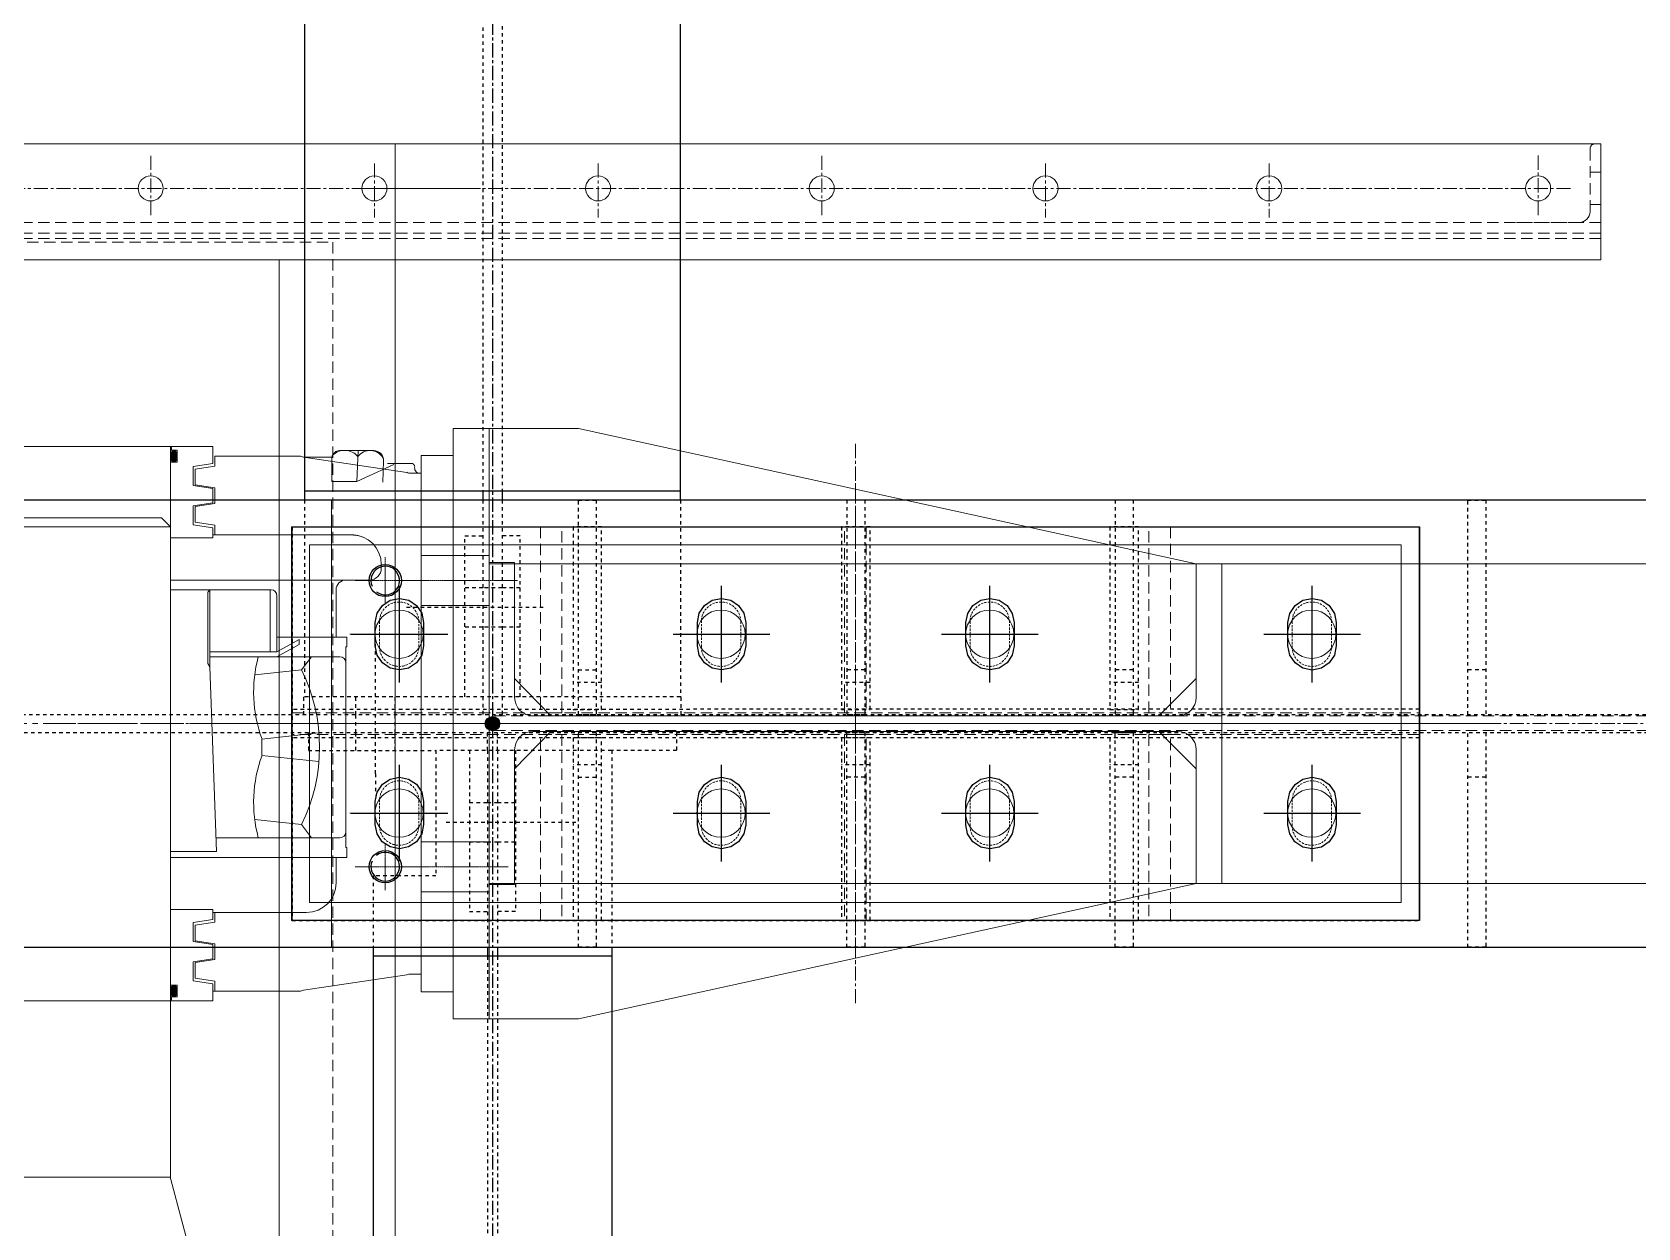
# Model space of a CAD drawing. Header units: millimetres. Extents: x -1319 to 21258, y 10038 to 27532.
# Drawn here: x 8770 to 9667, y 18400 to 19069 of the extents above; entities that cross this region are included whole.
import ezdxf

# ---------------------------------------------------------------- set-up
doc = ezdxf.new("R2010")
doc.units = ezdxf.units.MM
for name, pattern in [('CENTER', [12.7, 7.9375, -1.5875, 1.5875, -1.5875]), ('CENTER2', [1.125, 0.75, -0.125, 0.125, -0.125]), ('DXK_LINE_DOT2', [3.9198, 1.9599, -1.9599]), ('HIDDEN', [9.525, 6.35, -3.175])]:
    doc.linetypes.add(name, pattern=pattern)
for name, color, linetype in [('1', 7, 'Continuous'), ('2', 7, 'Continuous'), ('4', 7, 'Continuous')]:
    doc.layers.add(name, color=color, linetype=linetype)
for name, color, linetype, lineweight in [('All Bought', 110, 'Continuous', 9), ('CEN', 1, 'CENTER', 9), ('CENETR LINE', 1, 'CENTER2', 9), ('HIDDDEN', 3, 'HIDDEN', 9), ('HIDDEN', 3, 'HIDDEN', 9), ('MAIN OBJECT', 2, 'Continuous', 18), ('OBJECT', 2, 'Continuous', 18), ('plumer block', 3, 'Continuous', 5), ('STR25', 30, 'Continuous', 5), ('STRUC-25HD', 3, 'HIDDEN', 5)]:
    doc.layers.add(name, color=color, linetype=linetype, lineweight=lineweight)

# ---------------------------------------------------------------- blocks, each defined once
blk = doc.blocks.new('A$Cfeb8c868')
at = {"layer": '4', "linetype": 'Continuous'}
blk.add_hatch(color=4, dxfattribs=at).paths.add_polyline_path([(3300, -4804, -1), (3300, -4796, -1)])
blk.add_hatch(color=4, dxfattribs=at).paths.add_polyline_path([(3300, -4804, -1), (3300, -4796, -1)])
at = {"layer": '1', "color": 4, "linetype": 'DXK_LINE_DOT2'}
for p, q in [((3305.4, -110), (3305.4, -4670)), ((3294.6, -592.85), (3294.6, -4670)), ((3845, -4675), (2855, -4675)), ((3195, -4675), (3195, -4785)), ((3294.6, -4675), (3294.6, -4785)), ((3305.4, -4675), (3305.4, -4785)), ((3348, -4794.99), (3348, -4674.99)), ((3348, -4674.99), (3358, -4674.99)), ((3358, -4674.99), (3358, -4794.99)), ((3405, -4675), (3405, -4785)), ((3498, -4674.99), (3498, -4794.99)), ((3508, -4674.99), (3508, -4794.99)), ((3648, -4674.99), (3648, -4794.99)), ((3658, -4674.99), (3658, -4794.99)), ((3845, -4795), (3845, -4675)), ((3845, -4675), (3855, -4675)), ((4845, -4675), (3855, -4675)), ((3855, -4675), (3855, -4795)), ((3188, -4690), (3188, -4910)), ((3188, -4690), (3818, -4690)), ((3345, -4690), (3345, -4792)), ((3361, -4690), (3345, -4690)), ((3361, -4792), (3361, -4690)), ((3495, -4690), (3495, -4792)), ((3511, -4690), (3495, -4690)), ((3511, -4792), (3511, -4690)), ((3645, -4690), (3645, -4792)), ((3661, -4690), (3645, -4690)), ((3661, -4792), (3661, -4690)), ((3818, -4690), (3818, -4910)), ((3284.6, -4785), (3284.6, -4695)), ((3284.6, -4695), (3294.6, -4695)), ((3315.4, -4695), (3305.4, -4695)), ((3315.4, -4785), (3315.4, -4695)), ((3294.6, -4724), (3284.6, -4724)), ((3305.4, -4724), (3294.6, -4724)), ((3315.4, -4724), (3305.4, -4724)), ((3328.4, -4735), (3250.4, -4735)), ((3294.6, -4746), (3284.6, -4746)), ((3305.4, -4746), (3294.6, -4746)), ((3315.4, -4746), (3305.4, -4746)), ((3234.6, -4828), (3234.6, -4750)), ((3348, -4769.99), (3358, -4769.99)), ((3508, -4769.99), (3498, -4769.99)), ((3658, -4769.99), (3648, -4769.99)), ((3855, -4770), (3845, -4770)), ((3361, -4777), (3345, -4777)), ((3511, -4777), (3495, -4777)), ((3661, -4777), (3645, -4777)), ((3194.6, -4795), (3194.6, -4785)), ((3194.6, -4785), (3195, -4785)), ((3405, -4785), (3195, -4785)), ((3223.6, -4795), (3223.6, -4785)), ((3245.6, -4795), (3245.6, -4785)), ((3294.6, -4785), (3294.6, -4795)), ((3305.4, -4785), (3305.4, -4795)), ((3405.4, -4785), (3405, -4785)), ((3405.4, -4795), (3405.4, -4785)), ((8370, -4795), (-125, -4795)), ((3818, -4791.99), (3188, -4792)), ((3188, -4808), (3188, -4792)), ((3223.6, -4805), (3223.6, -4795)), ((3245.6, -4805), (3245.6, -4795)), ((3345, -4792), (3361, -4792)), ((3358, -4794.99), (3348, -4794.99)), ((3495, -4792), (3511, -4792)), ((3508, -4794.99), (3498, -4794.99)), ((3645, -4792), (3661, -4792)), ((3658, -4794.99), (3648, -4794.99)), ((3818, -4807.99), (3818, -4791.99)), ((-125, -4805), (8370, -4805)), ((3818, -4807.99), (3188, -4808)), ((3197.15, -4805), (3197.15, -4815)), ((3223.6, -4815), (3223.6, -4805)), ((3245.6, -4815), (3245.6, -4805)), ((3297.15, -4815), (3297.15, -4805)), ((3302.85, -4815), (3302.85, -4805)), ((3361, -4808), (3345, -4808)), ((3345, -4808), (3345, -4910)), ((3348, -4924.99), (3348, -4804.99)), ((3348, -4804.99), (3358, -4804.99)), ((3358, -4804.99), (3358, -4924.99)), ((3361, -4910), (3361, -4808)), ((3402.85, -4805), (3402.85, -4815)), ((3511, -4808), (3495, -4808)), ((3495, -4808), (3495, -4910)), ((3498, -4924.99), (3498, -4804.99)), ((3498, -4804.99), (3508, -4804.99)), ((3508, -4804.99), (3508, -4924.99)), ((3511, -4910), (3511, -4808)), ((3661, -4808), (3645, -4808)), ((3645, -4808), (3645, -4910.01)), ((3648, -4924.99), (3648, -4804.99)), ((3648, -4804.99), (3658, -4804.99)), ((3658, -4804.99), (3658, -4924.99)), ((3661, -4910.01), (3661, -4808)), ((3845, -4925), (3845, -4805)), ((3855, -4805), (3855, -4925)), ((3197.15, -4815), (3268.4, -4815)), ((3366.6, -4815), (3268.4, -4815)), ((3268.4, -4815), (3268.4, -4885)), ((3287.15, -4815), (3287.15, -4905)), ((3297.15, -4815), (3297.15, -4925)), ((3302.85, -4815), (3302.85, -4925)), ((3312.85, -4815), (3312.85, -4905)), ((3366.6, -4815), (3366.6, -4925)), ((3402.85, -4815), (3366.6, -4815)), ((3361, -4823), (3345, -4823)), ((3511, -4823), (3495, -4823)), ((3661, -4823), (3645, -4823)), ((3234.6, -4828), (3234.6, -4840)), ((3348, -4829.99), (3358, -4829.99)), ((3508, -4829.99), (3498, -4829.99)), ((3658, -4829.99), (3648, -4829.99)), ((3855, -4830), (3845, -4830)), ((3287.15, -4844), (3297.15, -4844)), ((3297.15, -4844), (3302.85, -4844)), ((3302.85, -4844), (3312.85, -4844)), ((3274.15, -4855), (3347.15, -4855)), ((3287.15, -4866), (3297.15, -4866)), ((3297.15, -4866), (3302.85, -4866)), ((3302.85, -4866), (3312.85, -4866)), ((3268.4, -4885), (3233.4, -4885)), ((3233.4, -4885), (3233.4, -7680.5)), ((3287.15, -4905), (3297.15, -4905)), ((3312.85, -4905), (3302.85, -4905)), ((3188, -4910), (3818, -4910)), ((3345, -4910), (3361, -4910)), ((3495, -4910), (3511, -4910)), ((3645, -4910.01), (3661, -4910.01)), ((2855, -4925), (3845, -4925)), ((3358, -4924.99), (3348, -4924.99)), ((3508, -4924.99), (3498, -4924.99)), ((3658, -4924.99), (3648, -4924.99)), ((3855, -4925), (3845, -4925)), ((3855, -4925), (4845, -4925)), ((3297.15, -4930), (3297.15, -7680.5)), ((3302.85, -4930), (3302.85, -7680.5))]:
    blk.add_line(p, q, dxfattribs=at)
at = {"layer": '2', "color": 4, "linetype": 'Continuous'}
for p, q in [((3195, -110), (3195, -4675)), ((3405, -4675), (3405, -110)), ((3405, -4670), (3195, -4670)), ((3294.6, -4670), (3294.6, -4675)), ((3305.4, -4670), (3305.4, -4675)), ((8370, -4675), (-125, -4675)), ((3508, -4674.99), (3498, -4674.99)), ((3658, -4674.99), (3648, -4674.99)), ((3188, -4910), (3188, -4690)), ((3188, -4690), (3818, -4690)), ((3818, -4690), (3818, -4910)), ((3248, -4776.97), (3248, -4722.97)), ((3428, -4776.98), (3428, -4722.98)), ((3578, -4776.99), (3578, -4722.99)), ((3758, -4777.01), (3758, -4723.01)), ((3235.53, -4738.3), (3238.45, -4733.92)), ((3238.45, -4733.92), (3242.83, -4731)), ((3242.83, -4731), (3248, -4729.97)), ((3248, -4729.97), (3248, -4729.97)), ((3248, -4729.97), (3253.17, -4731)), ((3253.17, -4731), (3257.55, -4733.92)), ((3257.55, -4733.92), (3260.47, -4738.3)), ((3415.53, -4738.32), (3418.45, -4733.94)), ((3418.45, -4733.94), (3422.83, -4731.01)), ((3422.83, -4731.01), (3428, -4729.98)), ((3428, -4729.98), (3428, -4729.98)), ((3428, -4729.98), (3433.17, -4731.01)), ((3433.17, -4731.01), (3437.55, -4733.94)), ((3437.55, -4733.94), (3440.47, -4738.32)), ((3565.53, -4738.33), (3568.45, -4733.95)), ((3568.45, -4733.95), (3572.83, -4731.02)), ((3572.83, -4731.02), (3578, -4729.99)), ((3578, -4729.99), (3578, -4729.99)), ((3578, -4729.99), (3583.17, -4731.02)), ((3583.17, -4731.02), (3587.55, -4733.95)), ((3587.55, -4733.95), (3590.47, -4738.33)), ((3745.53, -4738.34), (3748.45, -4733.96)), ((3748.45, -4733.96), (3752.83, -4731.03)), ((3752.83, -4731.03), (3758, -4730.01)), ((3758, -4730.01), (3758, -4730.01)), ((3758, -4730.01), (3763.17, -4731.03)), ((3763.17, -4731.03), (3767.55, -4733.96)), ((3767.55, -4733.96), (3770.47, -4738.34)), ((3234.5, -4743.47), (3235.53, -4738.3)), ((3234.5, -4756.47), (3234.5, -4743.47)), ((3260.47, -4738.3), (3261.5, -4743.47)), ((3261.5, -4743.47), (3261.5, -4756.47)), ((3414.5, -4743.48), (3415.53, -4738.32)), ((3414.5, -4756.48), (3414.5, -4743.48)), ((3440.47, -4738.32), (3441.5, -4743.48)), ((3441.5, -4743.48), (3441.5, -4756.48)), ((3564.5, -4743.49), (3565.53, -4738.33)), ((3564.5, -4756.49), (3564.5, -4743.49)), ((3590.47, -4738.33), (3591.5, -4743.49)), ((3591.5, -4743.49), (3591.5, -4756.49)), ((3744.5, -4743.5), (3745.53, -4738.34)), ((3744.5, -4756.5), (3744.5, -4743.5)), ((3770.47, -4738.34), (3771.5, -4743.51)), ((3771.5, -4743.51), (3771.5, -4756.51)), ((3221, -4749.97), (3275, -4749.97)), ((3401, -4749.98), (3455, -4749.98)), ((3551, -4749.99), (3605, -4750)), ((3731, -4750), (3785, -4750.01)), ((3235.53, -4761.64), (3234.5, -4756.47)), ((3238.45, -4766.02), (3235.53, -4761.64)), ((3260.47, -4761.64), (3257.54, -4766.02)), ((3261.5, -4756.47), (3260.47, -4761.64)), ((3415.53, -4761.65), (3414.5, -4756.48)), ((3418.45, -4766.03), (3415.53, -4761.65)), ((3440.47, -4761.65), (3437.54, -4766.03)), ((3441.5, -4756.48), (3440.47, -4761.65)), ((3565.53, -4761.66), (3564.5, -4756.49)), ((3568.45, -4766.04), (3565.53, -4761.66)), ((3590.47, -4761.66), (3587.54, -4766.04)), ((3591.5, -4756.49), (3590.47, -4761.66)), ((3745.53, -4761.67), (3744.5, -4756.5)), ((3748.45, -4766.05), (3745.53, -4761.67)), ((3770.47, -4761.67), (3767.54, -4766.05)), ((3771.5, -4756.51), (3770.47, -4761.67)), ((3242.83, -4768.94), (3238.45, -4766.02)), ((3248, -4769.97), (3242.83, -4768.94)), ((3253.16, -4768.94), (3248, -4769.97)), ((3248, -4769.97), (3248, -4769.97)), ((3257.54, -4766.02), (3253.16, -4768.94)), ((3422.83, -4768.95), (3418.45, -4766.03)), ((3428, -4769.98), (3422.83, -4768.95)), ((3433.16, -4768.96), (3428, -4769.98)), ((3428, -4769.98), (3428, -4769.98)), ((3437.54, -4766.03), (3433.16, -4768.96)), ((3572.83, -4768.97), (3568.45, -4766.04)), ((3578, -4769.99), (3572.83, -4768.97)), ((3583.16, -4768.97), (3578, -4769.99)), ((3578, -4769.99), (3578, -4769.99)), ((3587.54, -4766.04), (3583.16, -4768.97)), ((3752.83, -4768.98), (3748.45, -4766.05)), ((3758, -4770.01), (3752.83, -4768.98)), ((3763.16, -4768.98), (3758, -4770.01)), ((3758, -4770.01), (3758, -4770.01)), ((3767.54, -4766.05), (3763.16, -4768.98)), ((3247.99, -4876.97), (3247.99, -4822.97)), ((3427.99, -4876.98), (3427.99, -4822.98)), ((3577.99, -4876.99), (3577.99, -4822.99)), ((3757.99, -4877.01), (3757.99, -4823.01)), ((3235.52, -4838.3), (3238.45, -4833.92)), ((3238.45, -4833.92), (3242.83, -4831)), ((3242.83, -4831), (3247.99, -4829.97)), ((3247.99, -4829.97), (3247.99, -4829.97)), ((3247.99, -4829.97), (3253.16, -4831)), ((3253.16, -4831), (3257.54, -4833.92)), ((3257.54, -4833.92), (3260.47, -4838.3)), ((3415.52, -4838.32), (3418.45, -4833.94)), ((3418.45, -4833.94), (3422.83, -4831.01)), ((3422.83, -4831.01), (3427.99, -4829.98)), ((3427.99, -4829.98), (3427.99, -4829.98)), ((3427.99, -4829.98), (3433.16, -4831.01)), ((3433.16, -4831.01), (3437.54, -4833.94)), ((3437.54, -4833.94), (3440.47, -4838.32)), ((3565.52, -4838.33), (3568.45, -4833.95)), ((3568.45, -4833.95), (3572.83, -4831.02)), ((3572.83, -4831.02), (3577.99, -4829.99)), ((3577.99, -4829.99), (3577.99, -4829.99)), ((3577.99, -4829.99), (3583.16, -4831.02)), ((3583.16, -4831.02), (3587.54, -4833.95)), ((3587.54, -4833.95), (3590.47, -4838.33)), ((3745.52, -4838.34), (3748.45, -4833.96)), ((3748.45, -4833.96), (3752.83, -4831.03)), ((3752.83, -4831.03), (3757.99, -4830.01)), ((3757.99, -4830.01), (3757.99, -4830.01)), ((3757.99, -4830.01), (3763.16, -4831.03)), ((3763.16, -4831.03), (3767.54, -4833.96)), ((3767.54, -4833.96), (3770.47, -4838.34)), ((3234.49, -4843.47), (3235.52, -4838.3)), ((3234.49, -4856.47), (3234.49, -4843.47)), ((3260.47, -4838.3), (3261.49, -4843.47)), ((3261.49, -4843.47), (3261.49, -4856.47)), ((3414.49, -4843.48), (3415.52, -4838.32)), ((3414.49, -4856.48), (3414.49, -4843.48)), ((3440.47, -4838.32), (3441.49, -4843.48)), ((3441.49, -4843.48), (3441.49, -4856.48)), ((3564.49, -4843.49), (3565.52, -4838.33)), ((3564.49, -4856.49), (3564.49, -4843.49)), ((3590.47, -4838.33), (3591.49, -4843.49)), ((3591.49, -4843.49), (3591.49, -4856.49)), ((3744.49, -4843.5), (3745.52, -4838.34)), ((3744.49, -4856.5), (3744.49, -4843.5)), ((3770.47, -4838.34), (3771.49, -4843.51)), ((3771.49, -4843.51), (3771.49, -4856.51)), ((3220.99, -4849.97), (3274.99, -4849.97)), ((3400.99, -4849.98), (3454.99, -4849.98)), ((3550.99, -4849.99), (3604.99, -4850)), ((3730.99, -4850), (3784.99, -4850.01)), ((3235.52, -4861.64), (3234.49, -4856.47)), ((3238.44, -4866.02), (3235.52, -4861.64)), ((3260.46, -4861.64), (3257.54, -4866.02)), ((3261.49, -4856.47), (3260.46, -4861.64)), ((3415.52, -4861.65), (3414.49, -4856.48)), ((3418.44, -4866.03), (3415.52, -4861.65)), ((3440.46, -4861.65), (3437.54, -4866.03)), ((3441.49, -4856.48), (3440.46, -4861.65)), ((3565.52, -4861.66), (3564.49, -4856.49)), ((3568.44, -4866.04), (3565.52, -4861.66)), ((3590.46, -4861.66), (3587.54, -4866.04)), ((3591.49, -4856.49), (3590.46, -4861.66)), ((3745.52, -4861.67), (3744.49, -4856.5)), ((3748.44, -4866.05), (3745.52, -4861.67)), ((3770.46, -4861.67), (3767.54, -4866.05)), ((3771.49, -4856.51), (3770.46, -4861.67)), ((3242.82, -4868.94), (3238.44, -4866.02)), ((3247.99, -4869.97), (3242.82, -4868.94)), ((3253.16, -4868.94), (3247.99, -4869.97)), ((3247.99, -4869.97), (3247.99, -4869.97)), ((3257.54, -4866.02), (3253.16, -4868.94)), ((3422.82, -4868.95), (3418.44, -4866.03)), ((3427.99, -4869.98), (3422.82, -4868.95)), ((3433.16, -4868.96), (3427.99, -4869.98)), ((3427.99, -4869.98), (3427.99, -4869.98)), ((3437.54, -4866.03), (3433.16, -4868.96)), ((3572.82, -4868.97), (3568.44, -4866.04)), ((3577.99, -4869.99), (3572.82, -4868.97)), ((3583.16, -4868.97), (3577.99, -4869.99)), ((3577.99, -4869.99), (3577.99, -4869.99)), ((3587.54, -4866.04), (3583.16, -4868.97)), ((3752.82, -4868.98), (3748.44, -4866.05)), ((3757.99, -4870.01), (3752.82, -4868.98)), ((3763.16, -4868.98), (3757.99, -4870.01)), ((3757.99, -4870.01), (3757.99, -4870.01)), ((3767.54, -4866.05), (3763.16, -4868.98)), ((3818, -4910), (3188, -4910)), ((-125, -4925), (5993, -4925)), ((3233.4, -4925), (3233.4, -7685.5)), ((3297.15, -4925), (3297.15, -4930)), ((3302.85, -4925), (3302.85, -4930)), ((3366.6, -4925), (3366.6, -7685.5)), ((3366.6, -4930), (3233.4, -4930))]:
    blk.add_line(p, q, dxfattribs=at)
at = {"layer": '4', "color": 4, "linetype": 'CENTER'}
for p, q in [((3300, 0), (3300, -4800)), ((3300, -4800), (3300, -7800))]:
    blk.add_line(p, q, dxfattribs=at)
at = {"layer": '4', "color": 4, "linetype": 'Continuous'}
blk.add_circle((3300, -4800), 4, dxfattribs=at)
blk.add_circle((3300, -4800), 4, dxfattribs=at)
blk = doc.blocks.new('A$C8184bacf')
at = {"layer": 'All Bought'}
h = blk.add_hatch(color=1, dxfattribs=at)
h.dxf.hatch_style = 1
h.set_gradient(color1=(0, 0, 255), color2=(255, 255, 0), tint=1)
edge = h.paths.add_edge_path()
edge.add_ellipse((3121.9, -4650.5), major_axis=(0, -3.3), ratio=0.55, start_angle=0, end_angle=360)
h = blk.add_hatch(color=1, dxfattribs=at)
h.dxf.hatch_style = 1
h.set_gradient(color1=(0, 0, 255), color2=(255, 255, 0), tint=1)
edge = h.paths.add_edge_path()
edge.add_ellipse((3121.9, -4949.5), major_axis=(0, 3.3), ratio=0.55, start_angle=0, end_angle=360, ccw=False)
at = {"color": 1}
for centre in [(3240.08, -4720, 448144300.34), (3240.08, -4879.98, 448145648.23)]:
    blk.add_circle(centre, 9, dxfattribs=at)
for centre, start, end in [((3240.08, -4720, 448144300.34), 232.57441, 203.00729), ((3240.08, -4879.98, 448145648.23), 156.99271, 127.42559)]:
    blk.add_arc(centre, 8, start, end, dxfattribs=at)
at = {"layer": 'All Bought', "color": 1}
for p, q in [((3143.73, -4645, 448149754.84), (2856.43, -4645, 448149754.84)), ((3120.08, -4955, 448149754.84), (3120.08, -4645, 448149754.84)), ((3120.63, -4647.2, 448149754.84), (3120.63, -4645.66, 448149754.84)), ((3120.63, -4647.2, 448149754.84), (3123.71, -4647.2, 448149754.84)), ((3123.71, -4653.8, 448149754.84), (3123.71, -4647.2, 448149754.84)), ((3143.73, -4654.5, 448149754.84), (3143.73, -4645, 448149754.84)), ((3215.7, -4647.23, 448149754.84), (3233.68, -4647.36, 448149754.84)), ((3224.25, -4664.69, 448149754.84), (3224.86, -4647.3, 448149754.84)), ((3120.08, -4653.8, 448149754.84), (3123.71, -4653.8, 448149754.84)), ((3120.08, -4696.15, 448149754.84), (3120.08, -4653.8, 448149754.84)), ((3132.73, -4656.15, 448149754.84), (3143.73, -4654.5, 448149754.84)), ((3132.73, -4666.85, 448149754.84), (3132.73, -4656.15, 448149754.84)), ((3144.83, -4656, 448149754.84), (3133.83, -4657.65, 448149754.84)), ((3192.13, -4650.5, 448149754.84), (3144.83, -4650.5, 448149754.84)), ((3144.83, -4650.5, 448149754.84), (3144.83, -4656, 448149754.84)), ((3252.19, -4659.5, 448149754.84), (3194.42, -4651, 448149754.84)), ((3194.42, -4651, 448149754.84), (3210.27, -4651, 448149754.84)), ((3210.32, -4658.3, 448149754.84), (3210.17, -4652.52, 448149754.84)), ((3224.25, -4664.69, 448149754.84), (3244.8, -4655.03, 448149754.84)), ((3238.81, -4664.93, 448149754.84), (3239.14, -4653.07, 448149754.84)), ((3133.83, -4657.65, 448149754.84), (3133.83, -4666.45, 448149754.84)), ((3260.08, -4660, 448149754.84), (3254.48, -4660, 448149754.84)), ((3260.08, -4940, 448149754.84), (3260.08, -4660, 448149754.84)), ((3143.73, -4668.5, 448149754.84), (3132.73, -4666.85, 448149754.84)), ((3133.83, -4666.45, 448149754.84), (3144.83, -4668.1, 448149754.84)), ((3143.73, -4676.5, 448149754.84), (3143.73, -4668.5, 448149754.84)), ((3144.83, -4668.1, 448149754.84), (3144.83, -4676.9, 448149754.84)), ((3132.73, -4678.15, 448149754.84), (3143.73, -4676.5, 448149754.84)), ((3132.73, -4688.85, 448149754.84), (3132.73, -4678.15, 448149754.84)), ((3144.83, -4676.9, 448149754.84), (3133.83, -4678.55, 448149754.84)), ((3133.83, -4678.55, 448149754.84), (3133.83, -4687.35, 448149754.84)), ((3000.08, -4685, 448149755.6), (3115.08, -4685, 448149755.6)), ((3115.08, -4685, 448149755.6), (3120.08, -4690, 448149755.6)), ((3120.08, -4690, 448149755.6), (3120.08, -5053.59, 448149755.6)), ((3143.73, -4690.5, 448149754.84), (3132.73, -4688.85, 448149754.84)), ((3133.83, -4687.35, 448149754.84), (3144.83, -4689, 448149754.84)), ((3143.73, -4696.15, 448149754.84), (3143.73, -4690.5, 448149754.84)), ((3144.83, -4689, 448149754.84), (3144.83, -4694.5, 448149754.84)), ((3143.73, -4696.15, 448149754.84), (3120.08, -4696.15, 448149754.84)), ((3143.73, -4694.5, 448149754.84), (3221.38, -4694.5, 448149754.84)), ((3218.08, -4719.7, 448149754.84), (3120.08, -4719.7, 448149754.84)), ((3231.28, -4719.7, 448149754.84), (3218.08, -4719.7, 448149754.84)), ((3237.88, -4711, 448149754.84), (3237.88, -4713.1, 448149754.84)), ((3176.28, -4725.2, 448149754.84), (3120.08, -4725.2, 448149754.84)), ((3176.28, -4725.2, 448149754.84), (3120.08, -4725.2, 448149754.84)), ((3120.08, -4871.5, 448149754.84), (3120.08, -4725.2, 448149754.84)), ((3142.08, -4725.2, 448149754.84), (3140.98, -4726.47, 448149754.84)), ((3140.98, -4766.34, 448149754.84), (3140.98, -4726.47, 448149754.84)), ((3142.08, -4768.21, 448149754.84), (3142.08, -4725.2, 448149754.84)), ((3142.08, -4725.2, 448149754.84), (3142.08, -4727.14, 448149754.84)), ((3175.73, -4759.85, 448149754.84), (3175.73, -4725.2, 448149754.84)), ((3179.58, -4759.85, 448149754.84), (3179.58, -4728.5, 448149754.84)), ((3212.58, -4725.2, 448149754.84), (3212.58, -4751.6, 448149754.84)), ((3179.58, -4751.6, 448149754.84), (3212.58, -4751.6, 448149754.84)), ((3179.58, -4759.85, 448149754.84), (3191.96, -4752.98, 448149754.84)), ((3191.96, -4755.73, 448149754.84), (3191.96, -4752.98, 448149754.84)), ((3212.58, -4751.6, 448149754.84), (3218.63, -4751.6, 448149754.84)), ((3218.63, -4751.6, 448149754.84), (3218.63, -4757.1, 448149754.84)), ((3179.58, -4759.85, 448149754.84), (3142.08, -4759.85, 448149754.84)), ((3214.78, -4762.6, 448149754.84), (3142.08, -4762.6, 448149754.84)), ((3179.58, -4762.6, 448149754.84), (3191.96, -4755.73, 448149754.84)), ((3198.83, -4762.6, 448149754.84), (3193.34, -4770, 448149754.84)), ((3218.63, -4757.1, 448149754.84), (3218.08, -4757.1, 448149754.84)), ((3218.08, -4757.1, 448149754.84), (3218.08, -4869.3, 448149754.84)), ((3142.08, -4768.21, 448149754.84), (3140.98, -4766.34, 448149754.84)), ((3142.08, -4768.21, 448149754.84), (3140.98, -4766.34, 448149754.84)), ((3145.85, -4871.44, 448149754.84), (3142.08, -4768.21, 448149754.84)), ((3145.85, -4871.44, 448149754.84), (3142.08, -4768.21, 448149754.84)), ((3193.34, -4770, 448149754.84), (3167.12, -4772.79, 448149754.84)), ((3218.08, -4860.5, 448149754.84), (3218.08, -4765.9, 448149754.84)), ((3203.02, -4805.22, 448149754.84), (3171.2, -4808.6, 448149754.84)), ((3171.2, -4817.8, 448149754.84), (3171.2, -4808.6, 448149754.84)), ((3203.02, -4821.18, 448149754.84), (3171.2, -4817.8, 448149754.84)), ((3193.34, -4856.4, 448149754.84), (3167.12, -4853.61, 448149754.84)), ((3198.83, -4863.8, 448149754.84), (3193.34, -4856.4, 448149754.84)), ((3145.85, -4871.44, 448149754.84), (3120.08, -4871.5, 448149754.84)), ((3145.85, -4871.44, 448149754.84), (3120.08, -4871.5, 448149754.84)), ((3214.78, -4863.8, 448149754.84), (3145.57, -4863.8, 448149754.84)), ((3218.08, -4869.3, 448149754.84), (3218.63, -4869.3, 448149754.84)), ((3218.63, -4869.3, 448149754.84), (3218.63, -4874.8, 448149754.84)), ((3120.08, -4874.8, 448149754.84), (3212.58, -4874.8, 448149754.84)), ((3218.63, -4874.8, 448149754.84), (3212.58, -4874.8, 448149754.84)), ((3212.58, -4874.8, 448149754.84), (3212.58, -4889, 448149754.84)), ((3120.08, -4903.85, 448149754.84), (3120.08, -4946.2, 448149754.84)), ((3143.73, -4903.85, 448149754.84), (3120.08, -4903.85, 448149754.84)), ((3143.73, -4903.85, 448149754.84), (3143.73, -4909.5, 448149754.84)), ((3196.08, -4905.5, 448149754.84), (3143.73, -4905.5, 448149754.84)), ((3144.83, -4905.5, 448149754.84), (3144.83, -4911, 448149754.84)), ((3143.73, -4909.5, 448149754.84), (3132.73, -4911.15, 448149754.84)), ((3132.73, -4911.15, 448149754.84), (3132.73, -4921.85, 448149754.84)), ((3144.83, -4911, 448149754.84), (3133.83, -4912.65, 448149754.84)), ((3133.83, -4912.65, 448149754.84), (3133.83, -4921.45, 448149754.84)), ((3132.73, -4921.85, 448149754.84), (3143.73, -4923.5, 448149754.84)), ((3133.83, -4921.45, 448149754.84), (3144.83, -4923.1, 448149754.84)), ((3143.73, -4923.5, 448149754.84), (3143.73, -4931.5, 448149754.84)), ((3144.83, -4923.1, 448149754.84), (3144.83, -4931.9, 448149754.84)), ((3143.73, -4931.5, 448149754.84), (3132.73, -4933.15, 448149754.84)), ((3132.73, -4933.15, 448149754.84), (3132.73, -4943.85, 448149754.84)), ((3144.83, -4931.9, 448149754.84), (3133.83, -4933.55, 448149754.84)), ((3133.83, -4933.55, 448149754.84), (3133.83, -4942.35, 448149754.84)), ((3132.73, -4943.85, 448149754.84), (3143.73, -4945.5, 448149754.84)), ((3133.83, -4942.35, 448149754.84), (3144.83, -4944, 448149754.84)), ((3144.83, -4944, 448149754.84), (3144.83, -4949.5, 448149754.84)), ((3194.42, -4949, 448149754.84), (3252.19, -4940.5, 448149754.84)), ((3254.48, -4940, 448149754.84), (3260.08, -4940, 448149754.84)), ((3120.08, -4946.2, 448149754.84), (3123.71, -4946.2, 448149754.84)), ((3120.63, -4952.8, 448149754.84), (3123.71, -4952.8, 448149754.84)), ((3120.63, -4952.8, 448149754.84), (3120.63, -4954.34, 448149754.84)), ((3123.71, -4946.2, 448149754.84), (3123.71, -4952.8, 448149754.84)), ((3143.73, -4945.5, 448149754.84), (3143.73, -4955, 448149754.84)), ((3143.73, -4949.5, 448149754.84), (3192.13, -4949.5, 448149754.84)), ((3143.73, -4955, 448149754.84), (2856.43, -4955, 448149754.84)), ((3120.08, -5053.59, 448149755.6), (3000.08, -5053.6, 448149755.6)), ((3139.91, -5128.26, 448149755.6), (3120.25, -5054.89, 448149755.6))]:
    blk.add_line(p, q, dxfattribs=at)
at = {"layer": 'All Bought', "color": 1, "ltscale": 50}
for p, q in [((3210.32, -4658.3, 448149754.84), (3210.32, -4664.69, 448149754.84)), ((3210.32, -4664.69, 448149754.84), (3224.25, -4664.69, 448149754.84))]:
    blk.add_line(p, q, dxfattribs=at)
at = {"layer": 'All Bought', "color": 1, "ltscale": 0.25}
blk.add_line((3120.08, -4690, 448149755.6), (3000.08, -4690.01, 448149755.6), dxfattribs=at)
at = {"layer": 'All Bought', "color": 1}
for centre, radius, start, end in [((3121.29, -4645.66, 448149754.84), 0.66, 90, 180), ((3215.06, -4652.1, 448149754.84), 4.91, 82.53392, 184.85093), ((3217.39, -4656.9, 448149754.84), 9.68, 40.6083, 134.31498), ((3231.54, -4656.05, 448149754.84), 8.71, 31.50725, 141.35577), ((3233.64, -4652.86, 448149754.84), 5.5, 357.79852, 89.58634), ((3192.13, -4656, 448149754.84), 5.5, 65.35834, 90), ((3254.47, -4656.7, 448149754.84), 2.2, 9.59407, 90), ((3259.29, -4657.22, 448149754.84), 2.79, 161.42998, 263.62634), ((3254.48, -4654.5, 448149754.84), 5.5, 245.35834, 270), ((3221.38, -4711, 448149754.84), 16.5, 0, 90), ((3218.08, -4725.2, 448149754.84), 5.5, 90, 180), ((3231.28, -4713.1, 448149754.84), 6.6, 270, 0), ((3176.28, -4728.5, 448149754.84), 3.3, 0, 90), ((3242.34, -4782.35, 448149754.84), 75.82, 164.90071, 200.25295), ((3214.78, -4765.9, 448149754.84), 3.3, 0, 90), ((3214.78, -4765.9, 448149754.84), 3.3, 0, 90), ((3105.12, -4813.2, 448149754.84), 98.23, 333.91337, 26.08663), ((3242.34, -4844.05, 448149754.84), 75.82, 159.74705, 195.09929), ((3214.78, -4860.5, 448149754.84), 3.3, 270, 0), ((3196.08, -4889, 448149754.84), 16.5, 270, 0), ((3254.48, -4945.5, 448149754.84), 5.5, 90, 114.64166), ((3192.13, -4944, 448149754.84), 5.5, 270, 294.64166), ((3121.29, -4954.34, 448149754.84), 0.66, 180, 270), ((3125.08, -5053.59, 448149755.6), 5, 180, 195)]:
    blk.add_arc(centre, radius, start, end, dxfattribs=at)
blk.add_ellipse((3121.9, -4650.5, 448149754.84), major_axis=(0, -3.3), ratio=0.55, dxfattribs=at)
at = {"layer": 'All Bought', "color": 1, "extrusion": (0, 0, -1)}
blk.add_ellipse((3121.9, -4949.5, 448149754.84), major_axis=(0, 3.3), ratio=0.55, dxfattribs=at)
at = {"layer": 'All Bought', "color": 1}
for points, knots in [([(3254.47, -4654.5, 448149754.84), (3254.47, -4654.5, 448149754.84), (3254.35, -4654.5, 448149754.84), (3253.79, -4654.5, 448149754.84), (3253.28, -4654.5, 448149754.84), (3251.23, -4654.5, 448149754.84), (3249.09, -4654.5, 448149754.84), (3244.88, -4654.5, 448149754.84), (3243.16, -4654.5, 448149754.84), (3241.29, -4654.5, 448149754.84)], [13.151276, 13.151276, 13.151276, 13.151276, 13.584275, 13.584275, 14.127648, 14.127648, 15.21439, 15.21439, 15.830404, 15.830404, 15.830404, 15.830404]), ([(3227.06, -4695.51, 448149754.84), (3226.75, -4695.4, 448149754.84), (3226.43, -4695.29, 448149754.84), (3225.65, -4695.06, 448149754.84), (3225.18, -4694.94, 448149754.84), (3224.39, -4694.78, 448149754.84), (3224.09, -4694.73, 448149754.84), (3223.64, -4694.66, 448149754.84), (3223.5, -4694.64, 448149754.84), (3223.29, -4694.62, 448149754.84), (3223.22, -4694.61, 448149754.84), (3223.08, -4694.59, 448149754.84), (3223.02, -4694.59, 448149754.84), (3222.88, -4694.57, 448149754.84), (3222.81, -4694.56, 448149754.84), (3222.6, -4694.55, 448149754.84), (3222.47, -4694.54, 448149754.84), (3222, -4694.51, 448149754.84), (3221.68, -4694.5, 448149754.84), (3221.36, -4694.5, 448149754.84)], [-0.6807062, -0.6807062, -0.6807062, -0.6807062, -0.5764375, -0.5764375, -0.439189, -0.439189, -0.3543908, -0.3543908, -0.3166647, -0.3166647, -0.2959985, -0.2959985, -0.2786915, -0.2786915, -0.2582719, -0.2582719, -0.2216449, -0.2216449, -0.1292037, -0.1292037, -0.1292037, -0.1292037])]:
    blk.add_open_spline(points, degree=3, knots=knots, dxfattribs=at)
at = {"layer": 'CEN', "color": 1}
for p, q in [((3109.01, -4482.48, 448149755.6), (3109.01, -4517.25, 448149755.6)), ((3484.01, -4482.48, 448149755.6), (3484.01, -4517.25, 448149755.6)), ((3884.3, -4482.41, 448149755.6), (3884.3, -4516.98, 448149755.6)), ((3234.01, -4486.82, 448149755.6), (3234.01, -4517.1, 448149755.6)), ((3359.01, -4486.82, 448149755.6), (3359.01, -4517.1, 448149755.6)), ((3609.01, -4486.82, 448149755.6), (3609.01, -4517.1, 448149755.6)), ((3734.01, -4486.82, 448149755.6), (3734.01, -4517.1, 448149755.6)), ((3902.45, -4500.78, 448149755.6), (2362.56, -4500.78, 448149755.6)), ((3502.78, -4643.58, 448149760.34), (3502.78, -4956.42, 448149760.34)), ((3502.78, -4665.59, 448149760.34), (3502.78, -4934.41, 448149760.34)), ((3247.78, -4776.12, 453584272.45), (3247.78, -4723.88, 453584272.45)), ((3427.78, -4776.12, 453584272.45), (3427.78, -4723.88, 453584272.45)), ((3577.78, -4776.12, 453584272.45), (3577.78, -4723.88, 453584272.45)), ((3757.78, -4776.12, 453584272.45), (3757.78, -4723.88, 453584272.45)), ((3247.78, -4770, 448149760.34), (3247.78, -4730, 448149760.34)), ((3427.7, -4770, 448149760.34), (3427.7, -4730, 448149760.34)), ((3577.86, -4770, 448149760.34), (3577.86, -4730, 448149760.34)), ((3757.78, -4770, 448149760.34), (3757.78, -4730, 448149760.34)), ((3220.34, -4750, 453584272.45), (3274.01, -4750, 453584272.45)), ((3221.66, -4750, 448149760.34), (3273.9, -4750, 448149760.34)), ((3453.79, -4750, 453584272.45), (3401.55, -4750, 453584272.45)), ((3401.58, -4750, 448149760.34), (3453.82, -4750, 448149760.34)), ((3603.98, -4750, 448149760.34), (3551.74, -4750, 448149760.34)), ((3551.77, -4750, 453584272.45), (3604.01, -4750, 453584272.45)), ((3731.66, -4750, 448149760.34), (3783.9, -4750, 448149760.34)), ((3731.77, -4750, 453584272.45), (3784.01, -4750, 453584272.45)), ((3055.6, -4800, 448149760.34), (5941.94, -4800, 448149760.34)), ((3142.8, -4800, 448149760.34), (3862.76, -4800, 448149760.34)), ((3151.16, -4800, 448149760.34), (3854.4, -4800, 448149760.34)), ((3247.78, -4823.88, 453584272.45), (3247.78, -4876.12, 453584272.45)), ((3427.78, -4823.88, 453584272.45), (3427.78, -4876.12, 453584272.45)), ((3577.78, -4823.88, 453584272.45), (3577.78, -4876.12, 453584272.45)), ((3757.78, -4823.88, 453584272.45), (3757.78, -4876.12, 453584272.45)), ((3247.78, -4870, 448149760.34), (3247.78, -4830, 448149760.34)), ((3427.7, -4870, 448149760.34), (3427.7, -4830, 448149760.34)), ((3577.86, -4870, 448149760.34), (3577.86, -4830, 448149760.34)), ((3757.78, -4870, 448149760.34), (3757.78, -4830, 448149760.34)), ((3274.01, -4850, 453584272.45), (3220.34, -4850, 453584272.45)), ((3273.9, -4850, 448149760.34), (3221.66, -4850, 448149760.34)), ((3401.55, -4850, 453584272.45), (3453.79, -4850, 453584272.45)), ((3453.82, -4850, 448149760.34), (3401.58, -4850, 448149760.34)), ((3551.74, -4850, 448149760.34), (3603.98, -4850, 448149760.34)), ((3604.01, -4850, 453584272.45), (3551.77, -4850, 453584272.45)), ((3783.9, -4850, 448149760.34), (3731.66, -4850, 448149760.34)), ((3784.01, -4850, 453584272.45), (3731.77, -4850, 453584272.45))]:
    blk.add_line(p, q, dxfattribs=at)
at = {"layer": 'CENETR LINE', "color": 1}
for p, q in [((3240.08, -4706.93, 505346582.46), (3240.08, -4733.06, 390942018.22)), ((3223.34, -4720, 448144300.34), (3313.92, -4720, 448227701.32)), ((3305.54, -4800, 448233161.32), (3200.96, -4800, 448149760.34)), ((3240.08, -4893.05, 505347930.34), (3240.08, -4866.92, 390943366.11)), ((3223.34, -4879.98, 448145648.23), (3308.83, -4879.98, 448229049.21))]:
    blk.add_line(p, q, dxfattribs=at)
at = {"layer": 'CENETR LINE', "color": 1, "ltscale": 24.192183}
blk.add_line((2749.58, -4800, 448149754.84), (3260.39, -4800, 448149754.84), dxfattribs=at)
at = {"layer": 'HIDDDEN', "color": 1}
for p, q in [((3916.3, -4475.78, 448149755.6), (3919.3, -4475.78, 448149755.6)), ((3913.3, -4513.78, 448149755.6), (3913.3, -4478.78, 448149755.6)), ((3919.55, -4491.78, 448149755.6), (3913.3, -4491.78, 448149755.6)), ((3919.55, -4509.78, 448149755.6), (3913.3, -4509.78, 448149755.6)), ((3919.3, -4519.78, 448149755.6), (2465.65, -4519.78, 448149755.6)), ((3872.3, -4519.78, 448149755.6), (3907.3, -4519.78, 448149755.6)), ((3919.3, -4525.78, 448149755.6), (2423.64, -4525.78, 448149755.6)), ((3919.3, -4528.78, 448149755.6), (2453.9, -4528.78, 448149755.6)), ((2458.9, -4530.78, 448149755.6), (3210.96, -4530.78, 448149755.6)), ((3210.71, -4530.78, 448149755.6), (3210.71, -8071.26, 448149755.6))]:
    blk.add_line(p, q, dxfattribs=at)
blk.add_arc((3916.3, -4478.78, 448149755.6), 3, 89.99991, 179.9999, dxfattribs=at)
at = {"layer": 'HIDDEN', "color": 1, "ltscale": 0.2}
for p, q in [((3236.84, -4743, 448149760.34), (3236.84, -4757, 448149760.34)), ((3258.84, -4757, 448149760.34), (3258.84, -4743, 448149760.34)), ((3416.72, -4757, 448149760.34), (3416.72, -4743, 448149760.34)), ((3438.72, -4743, 448149760.34), (3438.72, -4757, 448149760.34)), ((3566.84, -4743, 448149760.34), (3566.84, -4757, 448149760.34)), ((3588.84, -4757, 448149760.34), (3588.84, -4743, 448149760.34)), ((3746.84, -4743, 448149760.34), (3746.84, -4757, 448149760.34)), ((3768.84, -4757, 448149760.34), (3768.84, -4743, 448149760.34)), ((3236.84, -4857, 448149760.34), (3236.84, -4843, 448149760.34)), ((3258.84, -4843, 448149760.34), (3258.84, -4857, 448149760.34)), ((3416.72, -4843, 448149760.34), (3416.72, -4857, 448149760.34)), ((3438.72, -4857, 448149760.34), (3438.72, -4843, 448149760.34)), ((3566.84, -4857, 448149760.34), (3566.84, -4843, 448149760.34)), ((3588.84, -4843, 448149760.34), (3588.84, -4857, 448149760.34)), ((3746.84, -4857, 448149760.34), (3746.84, -4843, 448149760.34)), ((3768.84, -4843, 448149760.34), (3768.84, -4857, 448149760.34))]:
    blk.add_line(p, q, dxfattribs=at)
at = {"layer": 'HIDDEN', "color": 1}
for p, q in [((5298.08, -4795.71, 448149760.34), (3298.08, -4795.71, 448149760.34)), ((5298.08, -4803.81, 448149760.34), (3298.08, -4803.81, 448149760.34))]:
    blk.add_line(p, q, dxfattribs=at)
at = {"layer": 'HIDDEN', "color": 1, "ltscale": 0.2}
for centre, start, end in [((3247.84, -4743, 448149760.34), 0, 180), ((3427.72, -4743, 448149760.34), 0, 180), ((3577.84, -4743, 448149760.34), 0, 180), ((3757.84, -4743, 448149760.34), 0, 180), ((3247.84, -4757, 448149760.34), 180, 0), ((3427.72, -4757, 448149760.34), 180, 0), ((3577.84, -4757, 448149760.34), 180, 0), ((3757.84, -4757, 448149760.34), 180, 0), ((3247.84, -4843, 448149760.34), 0, 180), ((3427.72, -4843, 448149760.34), 0, 180), ((3577.84, -4843, 448149760.34), 0, 180), ((3757.84, -4843, 448149760.34), 0, 180), ((3247.84, -4857, 448149760.34), 180, 0), ((3427.72, -4857, 448149760.34), 180, 0), ((3577.84, -4857, 448149760.34), 180, 0), ((3757.84, -4857, 448149760.34), 180, 0)]:
    blk.add_arc(centre, 11, start, end, dxfattribs=at)
at = {"layer": 'MAIN OBJECT', "color": 1}
for p, q in [((2417.65, -4475.78, 448149755.6), (3919.3, -4475.78, 448149755.6)), ((3245.71, -4475.78, 448149755.6), (3245.71, -8126.26, 448149755.6)), ((3919.3, -4475.78, 448149755.6), (3919.3, -4540.78, 448149755.6)), ((3293.27, -4500.78, 448149755.6), (3223.83, -4500.78, 448149755.6)), ((2423.64, -4540.78, 448149755.6), (3919.3, -4540.78, 448149755.6)), ((3180.71, -4540.78, 448149755.6), (3180.71, -8061.26, 448149755.6)), ((3298.08, -4635, 448149760.34), (3278.08, -4635, 448149760.34)), ((3278.08, -4635, 448149760.34), (3278.08, -4964.98, 448149760.34)), ((3298.08, -4964.98, 448149760.34), (3298.08, -4635, 448149760.34)), ((3278.08, -4650, 448149760.34), (3260.08, -4650, 448149760.34)), ((3260.08, -4650, 448149760.34), (3260.08, -4949.98, 448149760.34)), ((3278.08, -4949.98, 448149760.34), (3278.08, -4650, 448149760.34)), ((3210.08, -4675, 448149760.34), (3210.08, -4924.98, 448149760.34)), ((3260.08, -4675, 448149760.34), (3210.08, -4675, 448149760.34)), ((3260.08, -4924.98, 448149760.34), (3260.08, -4675, 448149760.34)), ((5298.08, -4710.6, 448149760.34), (3298.08, -4710.6, 448149760.34)), ((3298.08, -4889.4, 448149760.34), (3298.08, -4710.6, 448149760.34)), ((3298.08, -4710.6, 448149760.34), (3312.38, -4710.6, 448149760.34)), ((3312.38, -4710.6, 448149760.34), (3312.38, -4785.4, 448149760.34)), ((3693.18, -4785.4, 448149760.34), (3693.18, -4710.6, 448149760.34)), ((3693.18, -4710.6, 448149760.34), (3707.48, -4710.6, 448149760.34)), ((3707.48, -4710.6, 448149760.34), (3707.48, -4889.4, 448149760.34)), ((3322.58, -4795.6, 448149760.34), (3682.98, -4795.6, 448149760.34)), ((3682.98, -4804.4, 448149760.34), (3322.58, -4804.4, 448149760.34)), ((3312.38, -4814.6, 448149760.34), (3312.38, -4889.4, 448149760.34)), ((3693.18, -4889.4, 448149760.34), (3693.18, -4814.6, 448149760.34)), ((5298.08, -4889.4, 448149760.34), (3298.08, -4889.4, 448149760.34)), ((3312.38, -4889.4, 448149760.34), (3298.08, -4889.4, 448149760.34)), ((3707.48, -4889.4, 448149760.34), (3693.18, -4889.4, 448149760.34)), ((3210.08, -4924.98, 448149760.34), (3260.08, -4924.98, 448149760.34)), ((3260.08, -4949.98, 448149760.34), (3278.08, -4949.98, 448149760.34)), ((3278.08, -4964.98, 448149760.34), (3298.08, -4964.98, 448149760.34))]:
    blk.add_line(p, q, dxfattribs=at)
at = {"layer": 'MAIN OBJECT', "color": 1, "ltscale": 0.2}
for p, q in [((3197.78, -4700, 442715248.23), (3807.78, -4700, 442715248.23)), ((3197.78, -4900, 442715248.23), (3197.78, -4700, 442715248.23)), ((3807.78, -4700, 442715248.23), (3807.78, -4900, 442715248.23)), ((3807.78, -4900, 442715248.23), (3197.78, -4900, 442715248.23))]:
    blk.add_line(p, q, dxfattribs=at)
at = {"layer": 'MAIN OBJECT', "color": 1}
for centre, radius in [((3109.01, -4500.78, 448149755.6), 7), ((3234.01, -4500.78, 448149755.6), 7), ((3359.01, -4500.78, 448149755.6), 7), ((3484.01, -4500.78, 448149755.6), 7), ((3609.01, -4500.78, 448149755.6), 7), ((3734.01, -4500.78, 448149755.6), 7), ((3884.3, -4500.78, 448149755.6), 7), ((3247.78, -4750, 448150273.96), 13.5), ((3427.7, -4750, 448149754.59), 13.5), ((3577.86, -4750, 448149754.59), 13.5), ((3757.78, -4750, 448150273.96), 13.5), ((3247.78, -4850, 448150273.96), 13.5), ((3427.7, -4850, 448149754.59), 13.5), ((3577.86, -4850, 448149754.59), 13.5), ((3757.78, -4850, 448150273.96), 13.5)]:
    blk.add_circle(centre, radius, dxfattribs=at)
at = {"layer": 'MAIN OBJECT', "color": 1, "ltscale": 0.5}
blk.add_arc((3907.3, -4513.78, 448149755.6), 6, 269.99991, 359.99992, dxfattribs=at)
at = {"layer": 'MAIN OBJECT', "color": 1}
for centre, start, end in [((3322.58, -4785.4, 448149760.34), 180, 270), ((3682.98, -4785.4, 448149760.34), 270, 0), ((3322.58, -4814.6, 448149760.34), 90, 180), ((3682.98, -4814.6, 448149760.34), 0, 90)]:
    blk.add_arc(centre, 10.2, start, end, dxfattribs=at)
at = {"layer": 'OBJECT', "color": 1}
for p, q in [((3298.08, -4635, 448149760.34), (3348.08, -4635, 448149760.34)), ((3298.08, -4710, 448149760.34), (3298.08, -4635, 448149760.34)), ((3348.08, -4635, 448149760.34), (3693.18, -4710.6, 448149760.34)), ((3312.38, -4710, 448149760.34), (3298.08, -4710, 448149760.34)), ((3312.38, -4774.7, 448149760.34), (3312.38, -4710, 448149760.34)), ((3693.18, -4710.6, 448149760.34), (3693.18, -4774.7, 448149760.34)), ((3332.58, -4795.7, 448149760.34), (3312.38, -4774.7, 448149760.34)), ((3693.18, -4774.7, 448149760.34), (3672.39, -4795.7, 448149760.34)), ((3672.39, -4795.7, 448149760.34), (3332.58, -4795.7, 448149760.34)), ((3332.58, -4804.3, 448149760.34), (3312.38, -4825.3, 448149760.34)), ((3672.39, -4804.3, 448149760.34), (3332.58, -4804.3, 448149760.34)), ((3693.18, -4825.3, 448149760.34), (3672.39, -4804.3, 448149760.34)), ((3312.38, -4825.3, 448149760.34), (3312.38, -4890, 448149760.34)), ((3693.18, -4889.4, 448149760.34), (3693.18, -4825.3, 448149760.34)), ((3312.38, -4890, 448149760.34), (3298.08, -4890, 448149760.34)), ((3298.08, -4890, 448149760.34), (3298.08, -4964.98, 448149760.34)), ((3348.08, -4964.98, 448149760.34), (3693.18, -4889.4, 448149760.34)), ((3298.08, -4964.98, 448149760.34), (3348.08, -4964.98, 448149760.34))]:
    blk.add_line(p, q, dxfattribs=at)
at = {"layer": 'plumer block', "color": 1}
for p, q in [((3260.08, -4706, 448144300.34), (3298.08, -4706, 448144300.34)), ((3298.08, -4706, 448144300.34), (3298.08, -4706, 448144300.34)), ((3260.08, -4734, 448144300.34), (3298.08, -4734, 448144300.34)), ((3298.08, -4734, 448144300.34), (3298.08, -4734, 448144300.34)), ((3260.08, -4865.98, 448145648.23), (3298.08, -4865.98, 448145648.23)), ((3298.08, -4865.98, 448145648.23), (3298.08, -4865.98, 448145648.23)), ((3260.08, -4893.98, 448145648.23), (3298.08, -4893.98, 448145648.23)), ((3298.08, -4893.98, 448145648.23), (3298.08, -4893.98, 448145648.23))]:
    blk.add_line(p, q, dxfattribs=at)
at = {"layer": 'STR25', "color": 1, "ltscale": 0.2}
for p, q in [((3187.78, -4690, 448149760.34), (3817.78, -4690, 448149760.34)), ((3187.78, -4910, 448149760.34), (3187.78, -4690, 448149760.34)), ((3817.78, -4690, 448149760.34), (3817.78, -4910, 448149760.34)), ((3817.78, -4910, 448149760.34), (3187.78, -4910, 448149760.34))]:
    blk.add_line(p, q, dxfattribs=at)
at = {"layer": 'STRUC-25HD', "color": 1}
for p, q in [((3338.78, -4690, 448149760.34), (3326.78, -4690, 448149760.34)), ((3326.78, -4690, 448149760.34), (3326.78, -4794, 448149760.34)), ((3338.78, -4794, 448149760.34), (3338.78, -4690, 448149760.34)), ((3496.78, -4690, 448149760.34), (3508.78, -4690, 448149760.34)), ((3496.78, -4794, 448149760.34), (3496.78, -4690, 448149760.34)), ((3508.78, -4690, 448149760.34), (3508.78, -4794, 448149760.34)), ((3666.78, -4690, 448149760.34), (3678.78, -4690, 448149760.34)), ((3666.78, -4794, 448149760.34), (3666.78, -4690, 448149760.34)), ((3678.78, -4690, 448149760.34), (3678.78, -4794, 448149760.34)), ((3187.78, -4806, 448149760.34), (3187.78, -4794, 448149760.34)), ((3187.78, -4794, 448149760.34), (3817.78, -4794, 448149760.34)), ((3326.78, -4794, 448149760.34), (3338.78, -4794, 448149760.34)), ((3508.78, -4794, 448149760.34), (3496.78, -4794, 448149760.34)), ((3678.78, -4794, 448149760.34), (3666.78, -4794, 448149760.34)), ((3817.78, -4794, 448149760.34), (3817.78, -4806, 448149760.34)), ((3817.78, -4806, 448149760.34), (3187.78, -4806, 448149760.34)), ((3326.78, -4910, 448149760.34), (3326.78, -4806, 448149760.34)), ((3326.78, -4806, 448149760.34), (3338.78, -4806, 448149760.34)), ((3338.78, -4806, 448149760.34), (3338.78, -4910, 448149760.34)), ((3508.78, -4806, 448149760.34), (3496.78, -4806, 448149760.34)), ((3496.78, -4806, 448149760.34), (3496.78, -4910, 448149760.34)), ((3508.78, -4910, 448149760.34), (3508.78, -4806, 448149760.34)), ((3678.78, -4806, 448149760.34), (3666.78, -4806, 448149760.34)), ((3666.78, -4806, 448149760.34), (3666.78, -4910, 448149760.34)), ((3678.78, -4910, 448149760.34), (3678.78, -4806, 448149760.34)), ((3338.78, -4910, 448149760.34), (3326.78, -4910, 448149760.34)), ((3496.78, -4910, 448149760.34), (3508.78, -4910, 448149760.34)), ((3666.78, -4910, 448149760.34), (3678.78, -4910, 448149760.34))]:
    blk.add_line(p, q, dxfattribs=at)

msp = doc.modelspace()

# ---------------------------------------------------------------- block references
for name in ['A$C8184bacf', 'A$Cfeb8c868']:
    msp.add_blockref(name, (5726.78, 23482.01))

doc.saveas('drawing.dxf')
